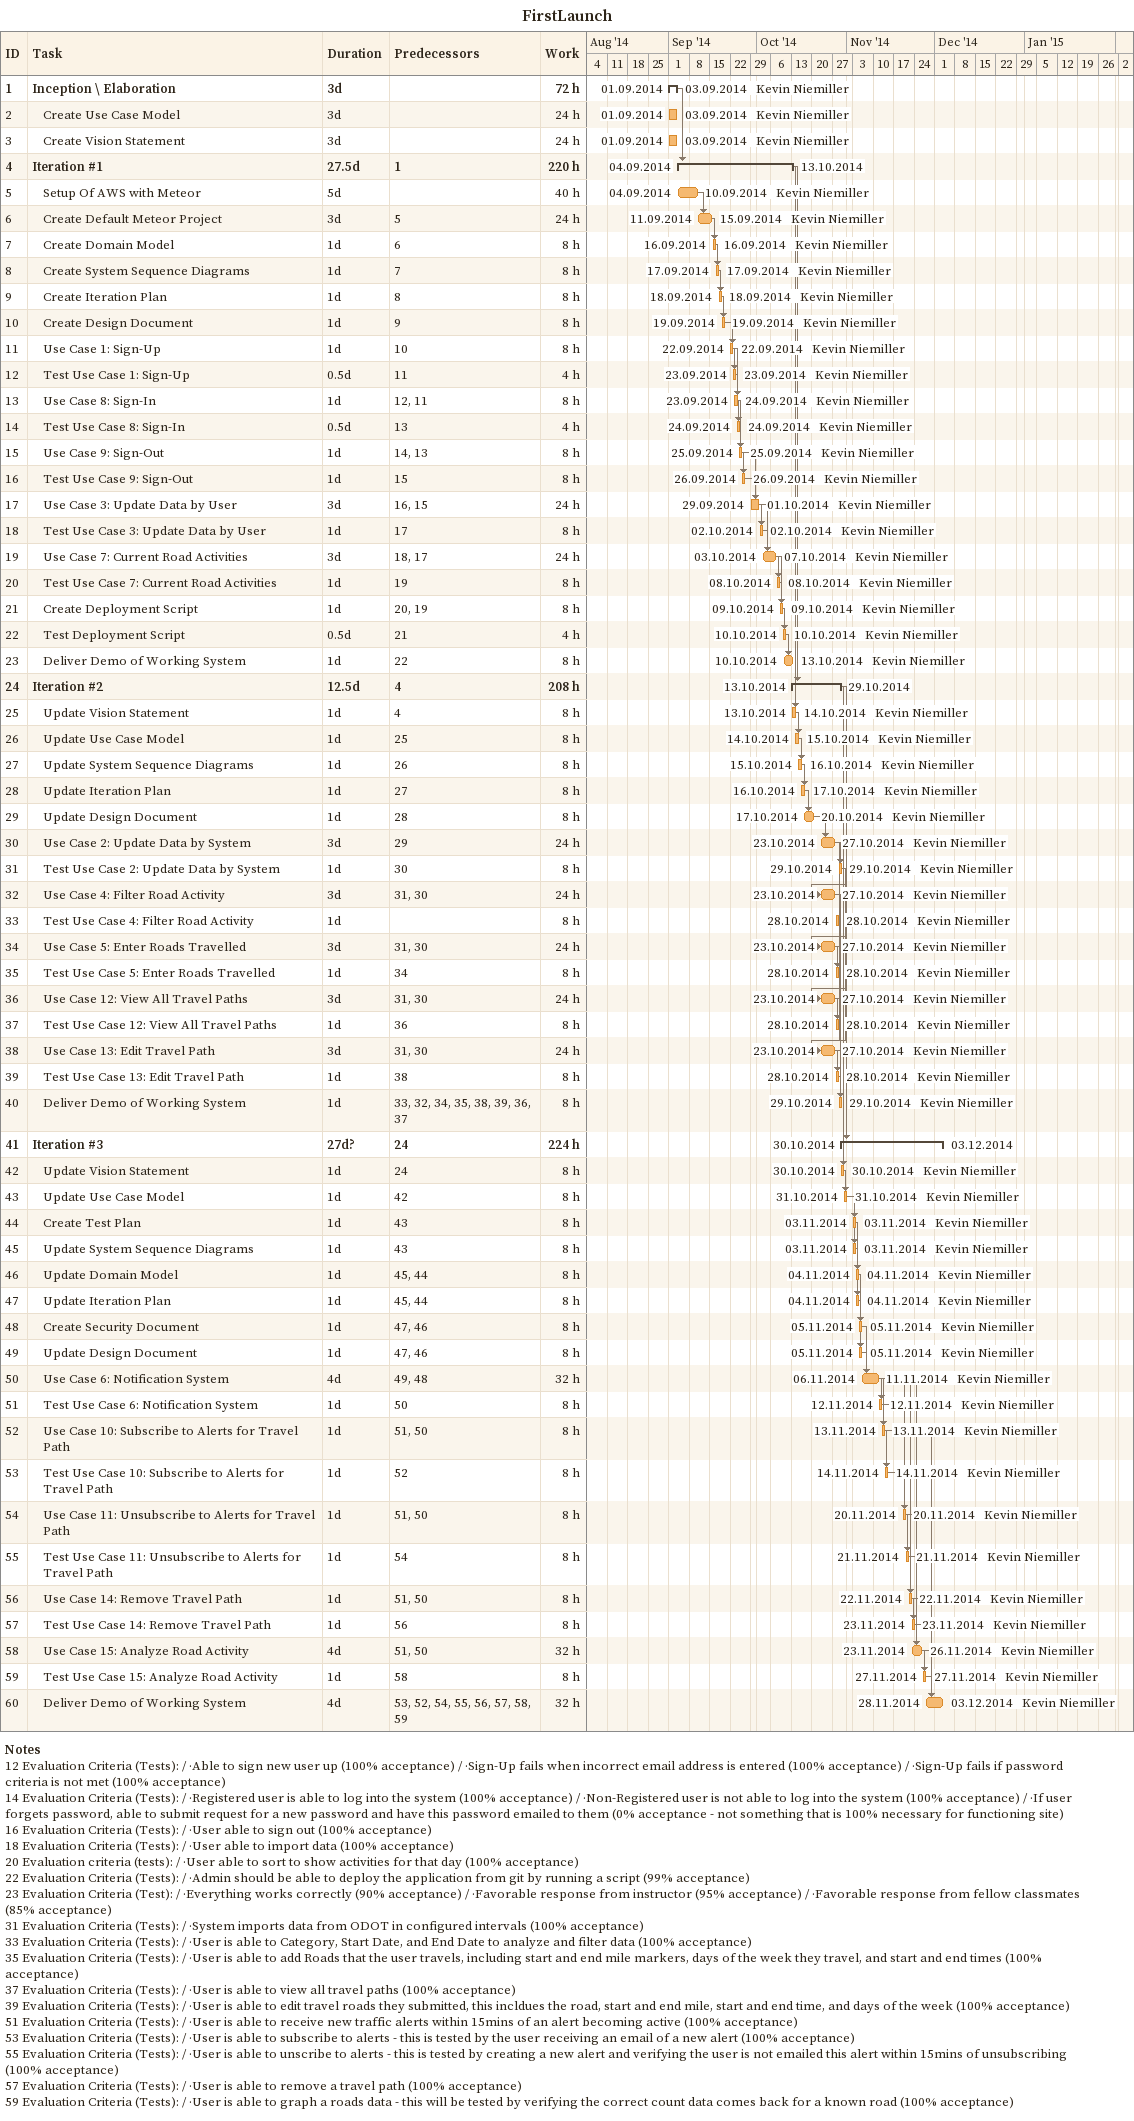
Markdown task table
FirstLaunch

| ID | Level | Task | Duration | Start | Finish | Predecessors | Resources | Work (h) |
|---|---|---|---|---|---|---|---|---|
| 1 | 1 | **Inception \ Elaboration** | 3d | 2014-09-01 | 2014-09-03 |  | Kevin Niemiller | 72 |
| 2 | 2 | Create Use Case Model | 3d | 2014-09-01 | 2014-09-03 |  | Kevin Niemiller | 24 |
| 3 | 2 | Create Vision Statement | 3d | 2014-09-01 | 2014-09-03 |  | Kevin Niemiller | 24 |
| 4 | 1 | **Iteration #1** | 27.5d | 2014-09-04 | 2014-10-13 | 1 |  | 220 |
| 5 | 2 | Setup Of AWS with Meteor | 5d | 2014-09-04 | 2014-09-10 |  | Kevin Niemiller | 40 |
| 6 | 2 | Create Default Meteor Project | 3d | 2014-09-11 | 2014-09-15 | 5 | Kevin Niemiller | 24 |
| 7 | 2 | Create Domain Model | 1d | 2014-09-16 | 2014-09-16 | 6 | Kevin Niemiller | 8 |
| 8 | 2 | Create System Sequence Diagrams | 1d | 2014-09-17 | 2014-09-17 | 7 | Kevin Niemiller | 8 |
| 9 | 2 | Create Iteration Plan | 1d | 2014-09-18 | 2014-09-18 | 8 | Kevin Niemiller | 8 |
| 10 | 2 | Create Design Document | 1d | 2014-09-19 | 2014-09-19 | 9 | Kevin Niemiller | 8 |
| 11 | 2 | Use Case 1: Sign-Up | 1d | 2014-09-22 | 2014-09-22 | 10 | Kevin Niemiller | 8 |
| 12 | 2 | Test Use Case 1: Sign-Up | 0.5d | 2014-09-23 | 2014-09-23 | 11 | Kevin Niemiller | 4 |
| 13 | 2 | Use Case 8: Sign-In | 1d | 2014-09-23 | 2014-09-24 | 12, 11 | Kevin Niemiller | 8 |
| 14 | 2 | Test Use Case 8: Sign-In | 0.5d | 2014-09-24 | 2014-09-24 | 13 | Kevin Niemiller | 4 |
| 15 | 2 | Use Case 9: Sign-Out | 1d | 2014-09-25 | 2014-09-25 | 14, 13 | Kevin Niemiller | 8 |
| 16 | 2 | Test Use Case 9: Sign-Out | 1d | 2014-09-26 | 2014-09-26 | 15 | Kevin Niemiller | 8 |
| 17 | 2 | Use Case 3: Update Data by User | 3d | 2014-09-29 | 2014-10-01 | 16, 15 | Kevin Niemiller | 24 |
| 18 | 2 | Test Use Case 3: Update Data by User | 1d | 2014-10-02 | 2014-10-02 | 17 | Kevin Niemiller | 8 |
| 19 | 2 | Use Case 7: Current Road Activities | 3d | 2014-10-03 | 2014-10-07 | 18, 17 | Kevin Niemiller | 24 |
| 20 | 2 | Test Use Case 7: Current Road Activities | 1d | 2014-10-08 | 2014-10-08 | 19 | Kevin Niemiller | 8 |
| 21 | 2 | Create Deployment Script | 1d | 2014-10-09 | 2014-10-09 | 20, 19 | Kevin Niemiller | 8 |
| 22 | 2 | Test Deployment Script | 0.5d | 2014-10-10 | 2014-10-10 | 21 | Kevin Niemiller | 4 |
| 23 | 2 | Deliver Demo of Working System | 1d | 2014-10-10 | 2014-10-13 | 22 | Kevin Niemiller | 8 |
| 24 | 1 | **Iteration #2** | 12.5d | 2014-10-13 | 2014-10-29 | 4 |  | 208 |
| 25 | 2 | Update Vision Statement | 1d | 2014-10-13 | 2014-10-14 | 4 | Kevin Niemiller | 8 |
| 26 | 2 | Update Use Case Model | 1d | 2014-10-14 | 2014-10-15 | 25 | Kevin Niemiller | 8 |
| 27 | 2 | Update System Sequence Diagrams | 1d | 2014-10-15 | 2014-10-16 | 26 | Kevin Niemiller | 8 |
| 28 | 2 | Update Iteration Plan | 1d | 2014-10-16 | 2014-10-17 | 27 | Kevin Niemiller | 8 |
| 29 | 2 | Update Design Document | 1d | 2014-10-17 | 2014-10-20 | 28 | Kevin Niemiller | 8 |
| 30 | 2 | Use Case 2: Update Data by System | 3d | 2014-10-23 | 2014-10-27 | 29 | Kevin Niemiller | 24 |
| 31 | 2 | Test Use Case 2: Update Data by System | 1d | 2014-10-29 | 2014-10-29 | 30 | Kevin Niemiller | 8 |
| 32 | 2 | Use Case 4: Filter Road Activity | 3d | 2014-10-23 | 2014-10-27 | 31, 30 | Kevin Niemiller | 24 |
| 33 | 2 | Test Use Case 4: Filter Road Activity | 1d | 2014-10-28 | 2014-10-28 |  | Kevin Niemiller | 8 |
| 34 | 2 | Use Case 5: Enter Roads Travelled | 3d | 2014-10-23 | 2014-10-27 | 31, 30 | Kevin Niemiller | 24 |
| 35 | 2 | Test Use Case 5: Enter Roads Travelled | 1d | 2014-10-28 | 2014-10-28 | 34 | Kevin Niemiller | 8 |
| 36 | 2 | Use Case 12: View All Travel Paths | 3d | 2014-10-23 | 2014-10-27 | 31, 30 | Kevin Niemiller | 24 |
| 37 | 2 | Test Use Case 12: View All Travel Paths | 1d | 2014-10-28 | 2014-10-28 | 36 | Kevin Niemiller | 8 |
| 38 | 2 | Use Case 13: Edit Travel Path | 3d | 2014-10-23 | 2014-10-27 | 31, 30 | Kevin Niemiller | 24 |
| 39 | 2 | Test Use Case 13: Edit Travel Path | 1d | 2014-10-28 | 2014-10-28 | 38 | Kevin Niemiller | 8 |
| 40 | 2 | Deliver Demo of Working System | 1d | 2014-10-29 | 2014-10-29 | 33, 32, 34, 35, 38, 39, 36, 37 | Kevin Niemiller | 8 |
| 41 | 1 | **Iteration #3** | 27d? | 2014-10-30 | 2014-12-03 | 24 |  | 224 |
| 42 | 2 | Update Vision Statement | 1d | 2014-10-30 | 2014-10-30 | 24 | Kevin Niemiller | 8 |
| 43 | 2 | Update Use Case Model | 1d | 2014-10-31 | 2014-10-31 | 42 | Kevin Niemiller | 8 |
| 44 | 2 | Create Test Plan | 1d | 2014-11-03 | 2014-11-03 | 43 | Kevin Niemiller | 8 |
| 45 | 2 | Update System Sequence Diagrams | 1d | 2014-11-03 | 2014-11-03 | 43 | Kevin Niemiller | 8 |
| 46 | 2 | Update Domain Model | 1d | 2014-11-04 | 2014-11-04 | 45, 44 | Kevin Niemiller | 8 |
| 47 | 2 | Update Iteration Plan | 1d | 2014-11-04 | 2014-11-04 | 45, 44 | Kevin Niemiller | 8 |
| 48 | 2 | Create Security Document | 1d | 2014-11-05 | 2014-11-05 | 47, 46 | Kevin Niemiller | 8 |
| 49 | 2 | Update Design Document | 1d | 2014-11-05 | 2014-11-05 | 47, 46 | Kevin Niemiller | 8 |
| 50 | 2 | Use Case 6: Notification System | 4d | 2014-11-06 | 2014-11-11 | 49, 48 | Kevin Niemiller | 32 |
| 51 | 2 | Test Use Case 6: Notification System | 1d | 2014-11-12 | 2014-11-12 | 50 | Kevin Niemiller | 8 |
| 52 | 2 | Use Case 10: Subscribe to Alerts for Travel Path | 1d | 2014-11-13 | 2014-11-13 | 51, 50 | Kevin Niemiller | 8 |
| 53 | 2 | Test Use Case 10: Subscribe to Alerts for Travel Path | 1d | 2014-11-14 | 2014-11-14 | 52 | Kevin Niemiller | 8 |
| 54 | 2 | Use Case 11: Unsubscribe to Alerts for Travel Path | 1d | 2014-11-20 | 2014-11-20 | 51, 50 | Kevin Niemiller | 8 |
| 55 | 2 | Test Use Case 11: Unsubscribe to Alerts for Travel Path | 1d | 2014-11-21 | 2014-11-21 | 54 | Kevin Niemiller | 8 |
| 56 | 2 | Use Case 14: Remove Travel Path | 1d | 2014-11-22 | 2014-11-22 | 51, 50 | Kevin Niemiller | 8 |
| 57 | 2 | Test Use Case 14: Remove Travel Path | 1d | 2014-11-23 | 2014-11-23 | 56 | Kevin Niemiller | 8 |
| 58 | 2 | Use Case 15: Analyze Road Activity | 4d | 2014-11-23 | 2014-11-26 | 51, 50 | Kevin Niemiller | 32 |
| 59 | 2 | Test Use Case 15: Analyze Road Activity | 1d | 2014-11-27 | 2014-11-27 | 58 | Kevin Niemiller | 8 |
| 60 | 2 | Deliver Demo of Working System | 4d | 2014-11-28 | 2014-12-03 | 53, 52, 54, 55, 56, 57, 58, 59 | Kevin Niemiller | 32 |

Notes
- 12: Evaluation Criteria (Tests): / ·Able to sign new user up (100% acceptance) / ·Sign-Up fails when incorrect email address is entered (100% acceptance) / ·Sign-Up fails if password criteria is not met (100% acceptance)
- 14: Evaluation Criteria (Tests): / ·Registered user is able to log into the system (100% acceptance) / ·Non-Registered user is not able to log into the system (100% acceptance) / ·If user forgets password, able to submit request for a new password and have this password emailed to them (0% acceptance - not something that is 100% necessary for functioning site)
- 16: Evaluation Criteria (Tests): / ·User able to sign out (100% acceptance)
- 18: Evaluation Criteria (Tests): / ·User able to import data (100% acceptance)
- 20: Evaluation criteria (tests): / ·User able to sort to show activities for that day (100% acceptance)
- 22: Evaluation Criteria (Tests): / ·Admin should be able to deploy the application from git by running a script (99% acceptance)
- 23: Evaluation Criteria (Test): / ·Everything works correctly (90% acceptance) / ·Favorable response from instructor (95% acceptance) / ·Favorable response from fellow classmates (85% acceptance)
- 31: Evaluation Criteria (Tests): / ·System imports data from ODOT in configured intervals (100% acceptance)
- 33: Evaluation Criteria (Tests): / ·User is able to Category, Start Date, and End Date to analyze and filter data (100% acceptance)
- 35: Evaluation Criteria (Tests): / ·User is able to add Roads that the user travels, including start and end mile markers, days of the week they travel, and start and end times (100% acceptance)
- 37: Evaluation Criteria (Tests): / ·User is able to view all travel paths (100% acceptance)
- 39: Evaluation Criteria (Tests): / ·User is able to edit travel roads they submitted, this incldues the road, start and end mile, start and end time, and days of the week (100% acceptance)
- 51: Evaluation Criteria (Tests): / ·User is able to receive new traffic alerts within 15mins of an alert becoming active (100% acceptance)
- 53: Evaluation Criteria (Tests): / ·User is able to subscribe to alerts - this is tested by the user receiving an email of a new alert (100% acceptance)
- 55: Evaluation Criteria (Tests): / ·User is able to unscribe to alerts - this is tested by creating a new alert and verifying the user is not emailed this alert within 15mins of unsubscribing (100% acceptance)
- 57: Evaluation Criteria (Tests): / ·User is able to remove a travel path (100% acceptance)
- 59: Evaluation Criteria (Tests): / ·User is able to graph a roads data - this will be tested by verifying the correct count data comes back for a known road (100% acceptance)
